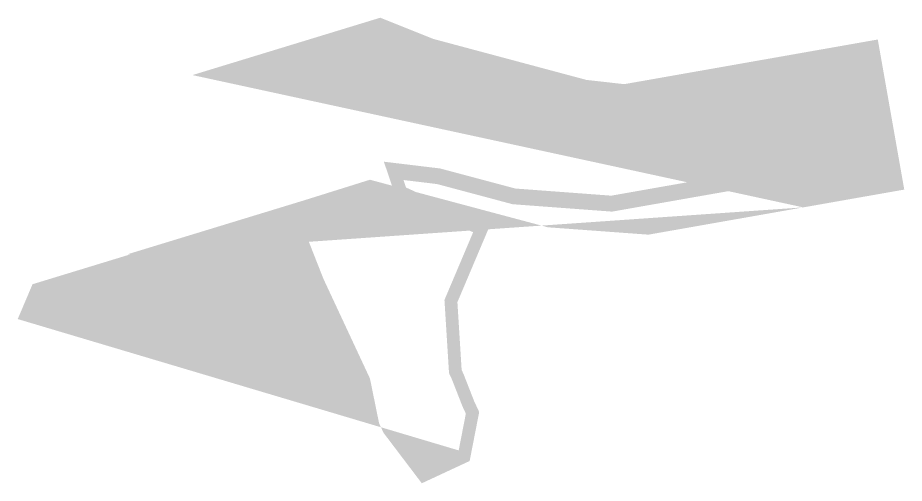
# Model space of a CAD drawing. Header units: centimetres. Extents: x -47768 to 194820, y -149527 to 141949.
# Drawn here: x 140781 to 150835, y 53525 to 58810 of the extents above; entities that cross this region are included whole.
import ezdxf

# ---------------------------------------------------------------- set-up
doc = ezdxf.new("R2010")
doc.units = ezdxf.units.CM
doc.layers.add('0S-開挖', color=3, linetype='Continuous')

msp = doc.modelspace()

# ---------------------------------------------------------------- hatches: boundary and pattern name
at = {"layer": '0S-開挖', "ltscale": 100}
h = msp.add_hatch(dxfattribs=at)
h.set_pattern_fill('ANGLE', color=256)
h.set_pattern_definition([(0, (142019.539, 56122.796), (0, 6.985), [5.08, -1.905]), (90, (142019.539, 56122.796), (-6.985, 4e-16), [5.08, -1.905])])
edge = h.paths.add_edge_path()
edge.add_line((144654.5575, 56933.2857), (144028.9003, 56737.1214))
edge.add_line((144028.9003, 56737.1214), (143191.0105, 56480.9517))
edge.add_line((143191.0105, 56480.9517), (142354.2439, 56225.1265))
edge.add_line((142354.2439, 56225.1265), (142019.539, 56122.7961))
edge.add_line((149688.9621, 56657.1002), (148825.5363, 56504.8161))
edge.add_line((148825.5363, 56504.8161), (147933.1659, 56347.4671))
edge.add_line((147933.1659, 56347.4671), (146792.4838, 56431.1454))
edge.add_line((146792.4838, 56431.1454), (145917.0633, 56664.9598))
edge.add_line((145917.0633, 56664.9598), (145071.7495, 56891.461))
edge.add_line((145071.7495, 56891.461), (145071.7495, 56891.461))
edge.add_line((145071.7495, 56891.461), (144774.8733, 56971.0087))
edge.add_line((144774.8733, 56971.0087), (144654.5575, 56933.2857))
edge.add_line((149688.9406, 56657.0964), (150834.5392, 56859.0446))
edge.add_line((150834.5392, 56859.0446), (150534.1256, 58562.7745))
edge.add_line((150534.1256, 58562.7745), (147702.8034, 58063.536))
edge.add_line((147702.8034, 58063.536), (147659.5113, 58055.9025))
edge.add_line((147659.5113, 58055.9025), (147230.3711, 58104.0879))
edge.add_line((147230.3711, 58104.0879), (145558.1441, 58552.1597))
edge.add_line((145558.1441, 58552.1597), (145495.223, 58569.0194))
edge.add_line((145495.223, 58569.0194), (144892.4027, 58810.1665))
edge.add_line((144892.4027, 58810.1665), (143560.2261, 58402.879))
edge.add_line((143560.2261, 58402.879), (142762.4717, 58158.981))
h = msp.add_hatch(dxfattribs=at)
h.set_pattern_fill('ANGLE', color=256)
h.set_pattern_definition([(0, (140780.855, 53525.186), (0, 6.985), [5.08, -1.905]), (90, (140780.855, 53525.186), (-6.985, 4e-16), [5.08, -1.905])])
edge = h.paths.add_edge_path()
edge.add_line((140780.8553, 55389.2752), (140948.7697, 55784.8558))
edge.add_line((140948.7697, 55784.8558), (143992.8415, 56715.4761))
edge.add_line((143992.8415, 56715.4761), (143992.8415, 56494.2401))
edge.add_line((143992.8415, 56494.2401), (144247.6251, 55846.2874))
edge.add_line((144247.6251, 55846.2874), (144283.8568, 55768.614))
edge.add_line((144283.8568, 55768.614), (144500.4011, 55304.2334))
edge.add_line((144500.4011, 55304.2334), (144534.2198, 55231.7331))
edge.add_line((144534.2198, 55231.7331), (144750.5954, 54767.7142))
edge.add_line((144750.5954, 54767.7142), (144775.1557, 54715.0443))
edge.add_line((144775.1557, 54715.0443), (144878.5182, 54207.3055))
edge.add_line((144878.5182, 54207.3055), (144929.8939, 54097.1301))
edge.add_line((144929.8939, 54097.1301), (145363.148, 53525.1858))
edge.add_line((145363.148, 53525.1858), (145905.6987, 53778.1794))
edge.add_line((145905.6987, 53778.1794), (146014.1252, 54334.697))
edge.add_line((146014.1252, 54334.697), (145957.3759, 54456.3963))
edge.add_line((145957.3759, 54456.3963), (145836.3854, 54765.7209))
edge.add_line((145836.3854, 54765.7209), (145814.8898, 54811.8184))
edge.add_line((145814.8898, 54811.8184), (145766.9228, 55581.2946))
edge.add_line((145766.9228, 55581.2946), (146133.7569, 56448.0032))
edge.add_line((146133.7569, 56448.0032), (145184.4841, 56882.6479))
edge.add_line((145184.4841, 56882.6479), (145155.9728, 56967.5965))
edge.add_line((145155.9728, 56967.5965), (145536.1643, 56921.8683))
edge.add_line((145536.1643, 56921.8683), (146393.5664, 56692.8583))
edge.add_line((146393.5664, 56692.8583), (147520.799, 56608.9998))
edge.add_line((147520.799, 56608.9998), (148409.5221, 56765.7056))
edge.add_line((148409.5221, 56765.7056), (149278.1221, 56918.2463))
edge.add_line((149246.9876, 57095.5331), (148378.3265, 56942.9818))
edge.add_line((148378.3265, 56942.9818), (147511.7076, 56790.1735))
edge.add_line((147511.7076, 56790.1735), (146423.7302, 56871.1117))
edge.add_line((146423.7302, 56871.1117), (145570.3065, 57099.0591))
edge.add_line((145570.3065, 57099.0591), (144933.1812, 57175.6905))
edge.add_line((144933.1812, 57175.6905), (145067.0068, 56776.9607))
edge.add_line((145067.0068, 56776.9607), (145945.3229, 56374.805))
edge.add_line((145945.3229, 56374.805), (145620.0789, 55606.3601))
edge.add_line((145620.0789, 55606.3601), (145671.878, 54775.409))
edge.add_line((145671.878, 54775.409), (145703.025, 54708.614))
edge.add_line((145703.025, 54708.614), (145824.0155, 54399.2894))
edge.add_line((145824.0155, 54399.2894), (145862.7849, 54316.1481))
edge.add_line((145862.7849, 54316.1481), (145781.3914, 53898.3818))

doc.saveas('drawing.dxf')
